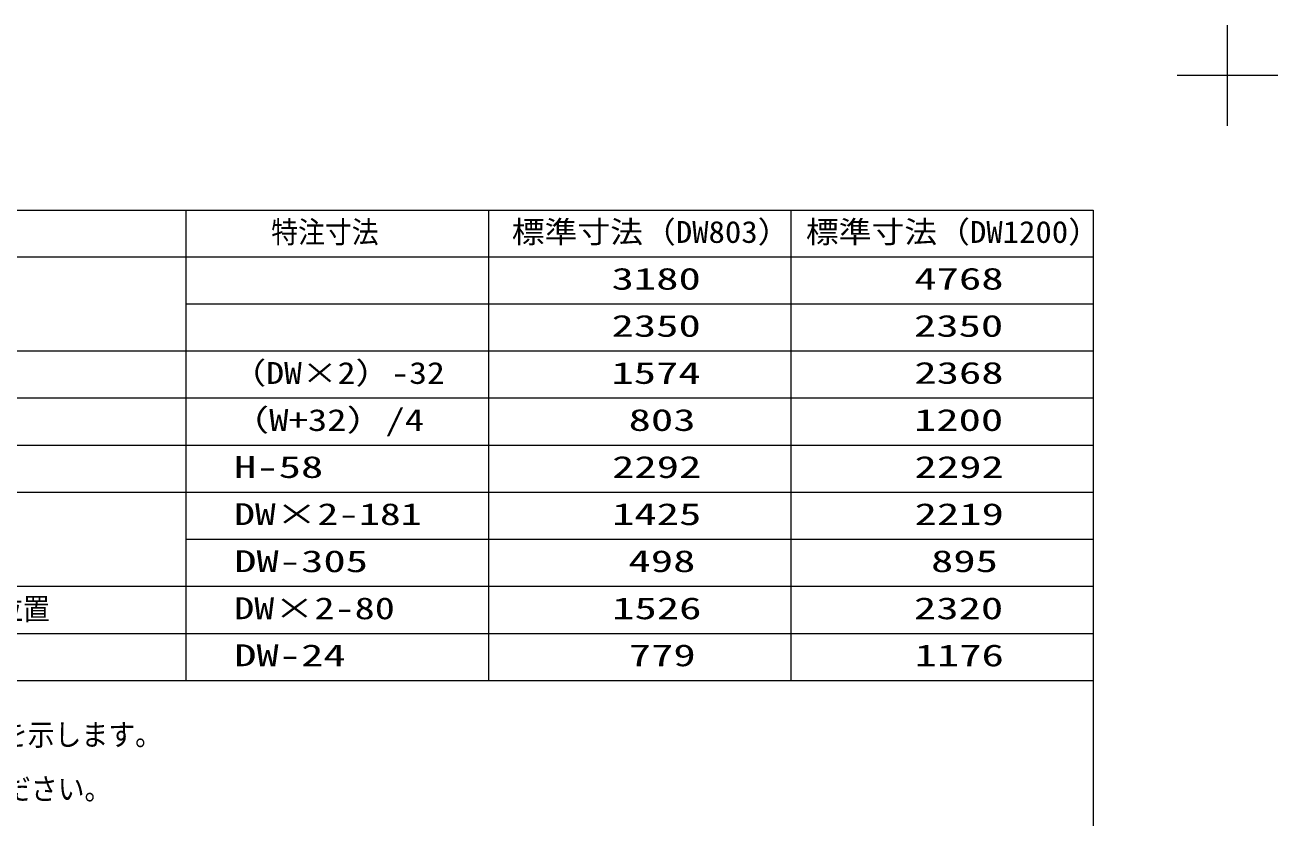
# Model space of a CAD drawing. Units: millimetres, scale not verified. Extents: x -6062 to 6062, y -3045 to 3045.
# Drawn here: x 623 to 2488, y 1866 to 3045 of the extents above; entities that cross this region are included whole.
import ezdxf
from ezdxf.enums import TextEntityAlignment as Align

# ---------------------------------------------------------------- set-up
doc = ezdxf.new("R2010")
doc.units = ezdxf.units.MM
doc.header["$LTSCALE"] = 20
doc.layers.add('0-0_1図面枠', color=7, linetype='Continuous', lineweight=9)
doc.styles.add('ＭＳ ゴシック', font='')
doc.styles.get('ＭＳ ゴシック').set_extended_font_data('MS Gothic')

# ---------------------------------------------------------------- blocks, each defined once
blk = doc.blocks.new('グループ-44')
at = {"layer": '0-0_1図面枠'}
for p, q in [((84000, 57900), (84000, 60900)), ((85500, 59400), (82500, 59400))]:
    blk.add_line(p, q, dxfattribs=at)
blk = doc.blocks.new('グループ-46')
at = {"layer": '0-0_1図面枠'}
blk.add_lwpolyline([(-80000, 55400), (80000, 55400), (80000, -55400), (-80000, -55400)], close=True, dxfattribs=at)
blk = doc.blocks.new('図面枠')
at = {"layer": '0-0_1図面枠'}
for name in ['グループ-44', 'グループ-46']:
    blk.add_blockref(name, (0, 0), dxfattribs=at)

msp = doc.modelspace()

# ---------------------------------------------------------------- linework, layer by layer
at = {"layer": '0-0_1図面枠'}
for p, q in [((862.5, 2770), (862.5, 2070)), ((1312.5, 2770), (1312.5, 2070)), ((1762.5, 2770), (1762.5, 2070)), ((2212.5, 2700), (-87.5, 2700)), ((2212.5, 2630), (862.5, 2630)), ((2212.5, 2560), (-87.5, 2560)), ((2212.5, 2490), (-87.5, 2490)), ((2212.5, 2420), (-87.5, 2420)), ((2212.5, 2420), (-87.5, 2420)), ((2212.5, 2350), (-87.5, 2350)), ((2212.5, 2280), (862.5, 2280)), ((2212.5, 2210), (-87.5, 2210)), ((2212.5, 2140), (-87.5, 2140))]:
    msp.add_line(p, q, dxfattribs=at)
msp.add_lwpolyline([(-87.5, 2770), (2212.5, 2770), (2212.5, 2070), (-87.5, 2070)], close=True, dxfattribs=at)

# ---------------------------------------------------------------- block references
at = {"layer": '0-0_1図面枠', "xscale": 0.05, "yscale": 0.05}
msp.add_blockref('図面枠', (-1787.5, 0), dxfattribs=at)

# ---------------------------------------------------------------- texts
at = {"layer": '0-0_1図面枠', "style": 'ＭＳ ゴシック'}
for s, width, p in [('特注寸法', 0.9, (989.42, 2711.15)), ('標準寸法（DW803）', 1.1, (1347.3, 2711.35)), ('標準寸法（DW1200）', 1.1, (1785, 2711.35)), ('3180', 1.5, (1495.86, 2641.74)), ('4768', 1.5, (1946.43, 2641.83)), ('2350', 1.5, (1495.86, 2571.74)), ('2350', 1.5, (1945.86, 2571.74)), ('（DW×2）-32', 1.2, (928.67, 2501.64)), ('1574', 1.5, (1495.66, 2501.74)), ('2368', 1.5, (1946.43, 2501.83)), ('（W+32）/4', 1.3, (928.67, 2431.64)), ('803', 1.5, (1521.23, 2431.74)), ('1200', 1.5, (1945.86, 2431.74)), ('H-58', 1.5, (934.05, 2361.83)), ('2292', 1.5, (1496.64, 2361.83)), ('2292', 1.5, (1946.64, 2361.83)), ('DW×2-181', 1.4, (934.22, 2291.74)), ('1425', 1.5, (1496.64, 2291.74)), ('2219', 1.5, (1946.84, 2291.74)), ('DW-305', 1.5, (934.22, 2221.74)), ('498', 1.5, (1521.03, 2221.83)), ('895', 1.5, (1971.23, 2221.83)), ('スライド式ストッパー取付位置', 0.9, (100.57, 2150.78)), ('DW×2-80', 1.35, (934.22, 2151.74)), ('1526', 1.5, (1496.84, 2151.74)), ('2320', 1.5, (1945.86, 2151.74)), ('DW-24', 1.5, (934.22, 2081.83)), ('779', 1.5, (1521.43, 2081.83)), ('1176', 1.5, (1946.84, 2081.74)), ('※ 本図はブラック/ホワイトフレームを示します。', 0.9, (-92.1, 1963.88)), ('\u3000  ブロンズフレームは別図を参照ください。', 0.9, (-87.5, 1883.14))]:
    msp.add_text(s, height=32.55, dxfattribs=dict(at, width=width)).set_placement(p, align=Align.BOTTOM_LEFT)

doc.saveas('drawing.dxf')
